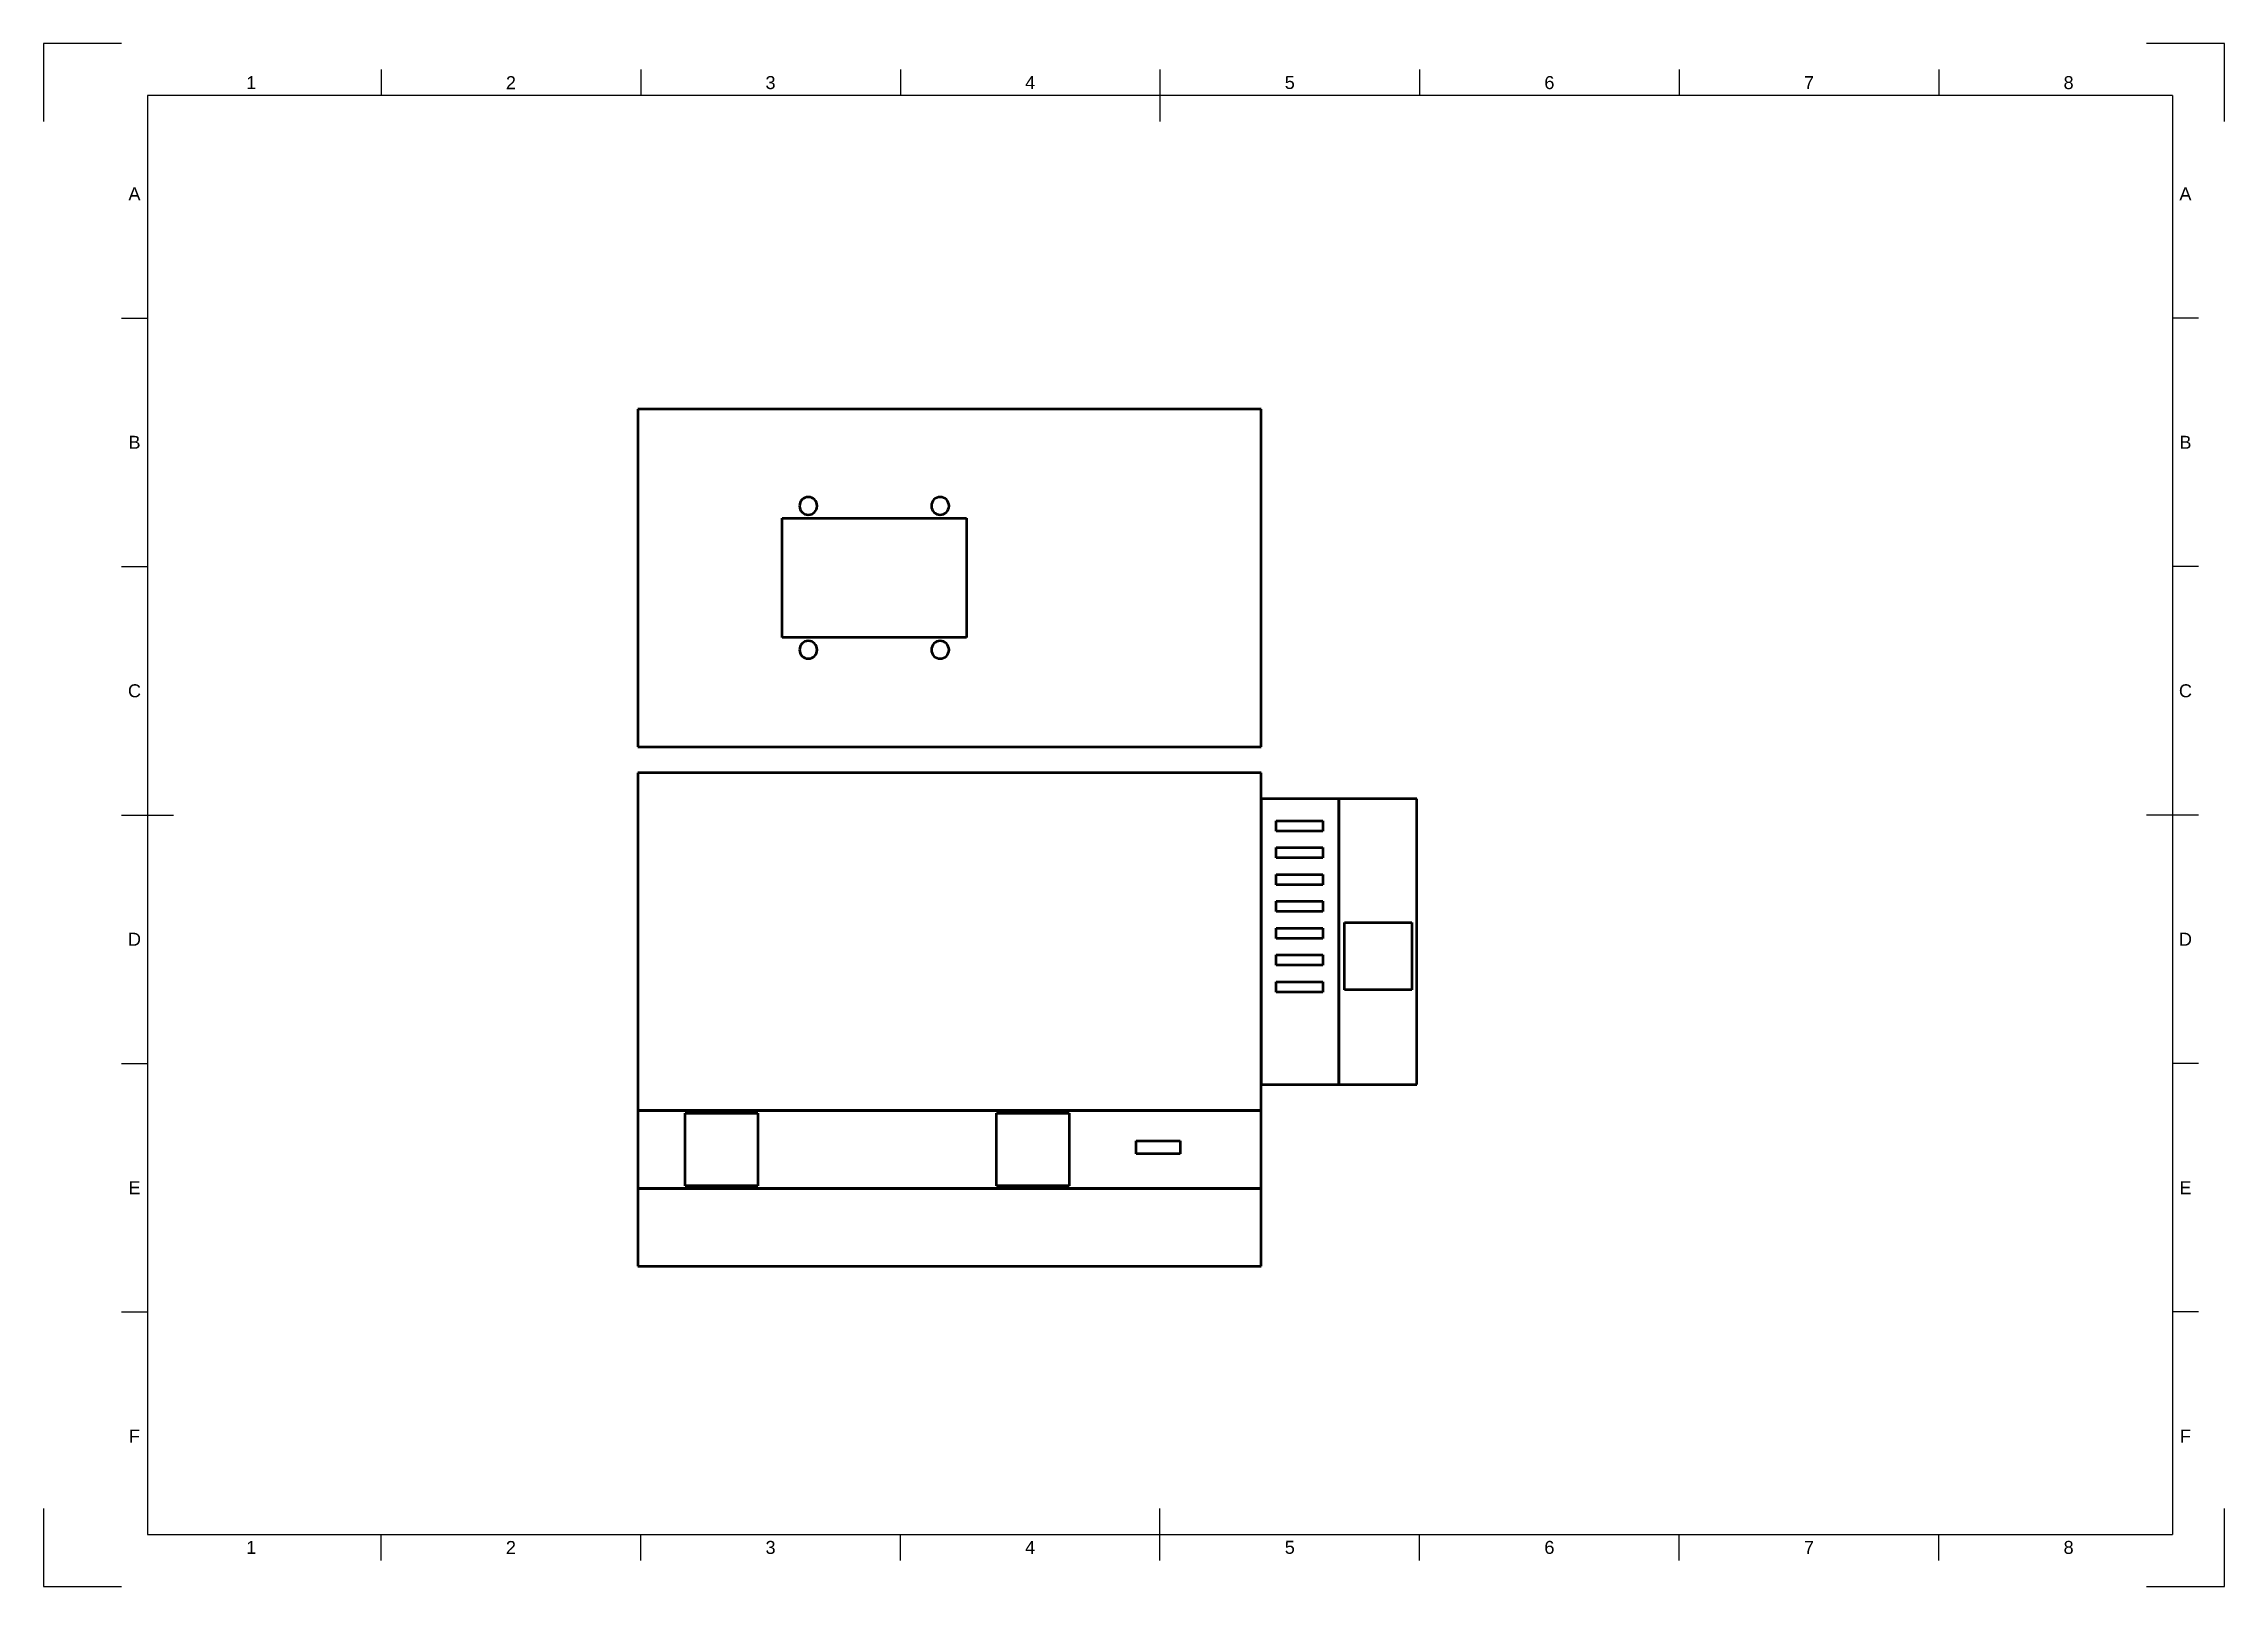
# Model space of a CAD drawing. Header units: millimetres. Extents: x 0 to 420, y 0 to 297.
import ezdxf
from ezdxf.enums import TextEntityAlignment as Align

# ---------------------------------------------------------------- set-up
doc = ezdxf.new("R2010")
doc.units = ezdxf.units.MM
doc.header["$LTSCALE"] = 0.75
doc.layers.add('BORDER', color=7, linetype='Continuous', lineweight=25)
doc.layers.add('Visible', color=7, linetype='Continuous', lineweight=50)
doc.styles.add('FusionTitle', font='arial.ttf')

# ---------------------------------------------------------------- blocks, each defined once
blk = doc.blocks.new('ISO_A3_SHEET')
at = {"layer": 'BORDER'}
for p, q in [((65, 292), (65, 287)), ((115, 292), (115, 287)), ((165, 292), (165, 287)), ((215, 292), (215, 282)), ((265, 292), (265, 287)), ((315, 292), (315, 287)), ((365, 292), (365, 287)), ((410, 287), (20, 287)), ((20, 287), (20, 10)), ((410, 287), (410, 10)), ((15, 244.16666), (20, 244.16666)), ((415, 244.16666), (410, 244.16666)), ((15, 196.33333), (20, 196.33333)), ((415, 196.33333), (410, 196.33333)), ((15, 148.5), (25, 148.5)), ((415, 148.5), (405, 148.5)), ((15, 100.66667), (20, 100.66667)), ((415, 100.66667), (410, 100.66667)), ((15, 52.83334), (20, 52.83334)), ((415, 52.83334), (410, 52.83334)), ((215, 5), (215, 15)), ((20, 10), (410, 10)), ((65, 5), (65, 10)), ((115, 5), (115, 10)), ((165, 5), (165, 10)), ((265, 5), (265, 10)), ((315, 5), (315, 10)), ((365, 5), (365, 10))]:
    blk.add_line(p, q, dxfattribs=at)
at = {"layer": 'Defpoints'}
for p, q in [((15, 297), (0, 297)), ((0, 297), (0, 282)), ((420, 297), (405, 297)), ((420, 282), (420, 297)), ((0, 15), (0, 0)), ((420, 0), (420, 15)), ((0, 0), (15, 0)), ((405, 0), (420, 0))]:
    blk.add_line(p, q, dxfattribs=at)
at = {"layer": 'BORDER', "style": 'FusionTitle'}
for s, p in [('1', (40, 289.5)), ('2', (90, 289.5)), ('3', (140, 289.5)), ('4', (190, 289.5)), ('5', (240, 289.5)), ('6', (290, 289.5)), ('7', (340, 289.5)), ('8', (390, 289.5)), ('A', (17.5, 268.08333)), ('A', (412.5, 268.08333)), ('B', (17.5, 220.25)), ('B', (412.5, 220.25)), ('C', (17.5, 172.41667)), ('C', (412.5, 172.41667)), ('D', (17.5, 124.58334)), ('D', (412.5, 124.58334)), ('E', (17.5, 76.75001)), ('E', (412.5, 76.75001)), ('F', (17.5, 28.91668)), ('F', (412.5, 28.91668)), ('1', (40, 7.5)), ('2', (90, 7.5)), ('3', (140, 7.5)), ('4', (190, 7.5)), ('5', (240, 7.5)), ('6', (290, 7.5)), ('7', (340, 7.5)), ('8', (390, 7.5))]:
    blk.add_text(s, height=2.5, dxfattribs=at).set_placement(p, align=Align.MIDDLE)

msp = doc.modelspace()

# ---------------------------------------------------------------- linework, layer by layer
at = {"layer": 'Visible'}
for p, q in [((114.46458, 226.618746), (114.46458, 161.618746)), ((234.46458, 226.618746), (114.46458, 226.618746)), ((234.46458, 161.618746), (234.46458, 226.618746)), ((142.225549, 205.656322), (177.725549, 205.656322)), ((142.225549, 182.656322), (142.225549, 205.656322)), ((177.725549, 205.656322), (177.725549, 182.656322)), ((177.725549, 182.656322), (142.225549, 182.656322)), ((114.46458, 161.618746), (234.46458, 161.618746)), ((114.46458, 156.618746), (114.46458, 91.618746)), ((234.46458, 156.618746), (114.46458, 156.618746)), ((234.46458, 91.618746), (234.46458, 156.618746)), ((234.46458, 151.618746), (234.46458, 96.618746)), ((249.46458, 151.618746), (234.46458, 151.618746)), ((249.46458, 96.618746), (249.46458, 151.618746)), ((264.46458, 151.618746), (249.46458, 151.618746)), ((249.46458, 151.618746), (249.46458, 96.618746)), ((264.46458, 96.618746), (264.46458, 151.618746)), ((237.389229, 147.396007), (246.389229, 147.396007)), ((237.389229, 145.396007), (237.389229, 147.396007)), ((246.389229, 147.396007), (246.389229, 145.396007)), ((246.389229, 145.396007), (237.389229, 145.396007)), ((237.389229, 142.22934), (246.389229, 142.22934)), ((237.389229, 140.22934), (237.389229, 142.22934)), ((246.389229, 140.22934), (237.389229, 140.22934)), ((246.389229, 142.22934), (246.389229, 140.22934)), ((237.389229, 137.062673), (246.389229, 137.062673)), ((237.389229, 135.062673), (237.389229, 137.062673)), ((246.389229, 135.062673), (237.389229, 135.062673)), ((246.389229, 137.062673), (246.389229, 135.062673)), ((237.389229, 131.896007), (246.389229, 131.896007)), ((237.389229, 129.896007), (237.389229, 131.896007)), ((246.389229, 131.896007), (246.389229, 129.896007)), ((246.389229, 129.896007), (237.389229, 129.896007)), ((237.389229, 126.72934), (246.389229, 126.72934)), ((237.389229, 124.72934), (237.389229, 126.72934)), ((246.389229, 126.72934), (246.389229, 124.72934)), ((250.509905, 127.812882), (263.509905, 127.812882)), ((250.509905, 114.812882), (250.509905, 127.812882)), ((263.509905, 127.812882), (263.509905, 114.812882)), ((246.389229, 124.72934), (237.389229, 124.72934)), ((237.389229, 121.562673), (246.389229, 121.562673)), ((237.389229, 119.562673), (237.389229, 121.562673)), ((246.389229, 119.562673), (237.389229, 119.562673)), ((246.389229, 121.562673), (246.389229, 119.562673)), ((237.389229, 116.396007), (246.389229, 116.396007)), ((237.389229, 114.396007), (237.389229, 116.396007)), ((246.389229, 114.396007), (237.389229, 114.396007)), ((246.389229, 116.396007), (246.389229, 114.396007)), ((263.509905, 114.812882), (250.509905, 114.812882)), ((234.46458, 96.618746), (249.46458, 96.618746)), ((249.46458, 96.618746), (264.46458, 96.618746)), ((114.46458, 91.618746), (114.46458, 76.618746)), ((234.46458, 91.618746), (114.46458, 91.618746)), ((114.46458, 91.618746), (234.46458, 91.618746)), ((123.528355, 91.118746), (137.528355, 91.118746)), ((123.528355, 77.118746), (123.528355, 91.118746)), ((137.528355, 91.118746), (137.528355, 77.118746)), ((183.528355, 91.118746), (197.528355, 91.118746)), ((183.528355, 77.118746), (183.528355, 91.118746)), ((197.528355, 91.118746), (197.528355, 77.118746)), ((234.46458, 76.618746), (234.46458, 91.618746)), ((210.396049, 85.758883), (218.896049, 85.758883)), ((210.396049, 83.258883), (210.396049, 85.758883)), ((218.896049, 85.758883), (218.896049, 83.258883)), ((218.896049, 83.258883), (210.396049, 83.258883)), ((114.46458, 76.618746), (234.46458, 76.618746)), ((114.46458, 76.618746), (114.46458, 61.618746)), ((234.46458, 76.618746), (114.46458, 76.618746)), ((137.528355, 77.118746), (123.528355, 77.118746)), ((197.528355, 77.118746), (183.528355, 77.118746)), ((234.46458, 61.618746), (234.46458, 76.618746)), ((114.46458, 61.618746), (234.46458, 61.618746))]:
    msp.add_line(p, q, dxfattribs=at)
at = {"layer": 'Visible', "extrusion": (0, 0, -1)}
for centre in [(-147.275549, 208.006322), (-172.675549, 208.006322), (-147.275549, 180.306322), (-172.675549, 180.306322)]:
    msp.add_circle(centre, 1.7, dxfattribs=at)

# ---------------------------------------------------------------- block references
at = {"layer": 'BORDER'}
msp.add_blockref('ISO_A3_SHEET', (0, 0), dxfattribs=at)

doc.saveas('drawing.dxf')
